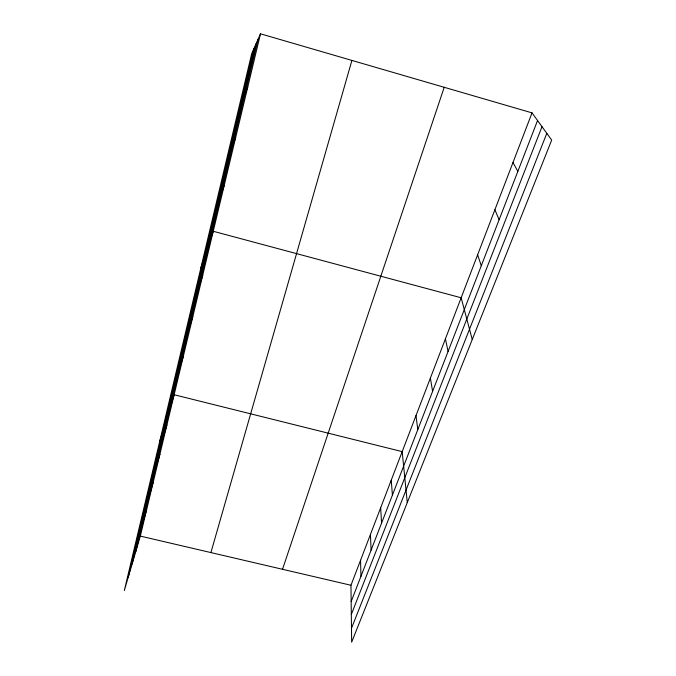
<?xml version="1.0" encoding="UTF-8"?>
<svg xmlns="http://www.w3.org/2000/svg" width="676" height="676" viewBox="0 0 676 676"><rect width="100%" height="100%" fill="white"/><g stroke="black" fill="none" stroke-linecap="round" stroke-linejoin="round"><path stroke-width="1.01" d="M128.22 577.27L253.922 48.579M132.107 564.054L256.06 43.771M135.749 551.675L258.038 39.326M260.488 33.8L251.751 53.472L124.308 590.57L140.329 536.11L260.488 33.8L532.02 112.867L551.692 140.093L351.655 642.2L350.971 585.264L532.02 112.867M210.912 552.579L351.909 60.417M142.129 524.931L146.641 509.704M148.737 497.266L153.173 482.419M155.573 468.629L159.925 454.196M162.646 438.969L166.913 424.984M159.528 442.146L174.146 394.742L402.186 451.627L407.273 502.598M179.25 369.4L183.272 356.573M188.95 328.773L192.821 316.689M199.107 286.235L202.8 274.963M282.517 569.285L444.208 87.297M200.873 267.882L213.253 231.276L461.15 297.778L472.245 339.513M220.925 194.815L224.204 185.477M232.662 145.619L235.704 137.422M351.165 601.564L537.555 120.531M351.317 614.501L542.008 126.682M351.486 628.308L546.808 133.324M245.016 93.863L247.779 86.925M140.329 536.11L350.971 585.264M512.991 162.51L517.85 171.383M494.883 209.763L499.116 219.734M477.619 254.81L481.287 265.752M445.416 338.828L448.078 351.444M430.375 378.078L432.598 391.396M415.977 415.639L417.793 429.598M391.243 480.171L392.41 495.119M380.664 507.769L381.568 523.097M370.44 534.446L371.09 550.129M360.545 560.269L360.959 576.273"/></g></svg>
